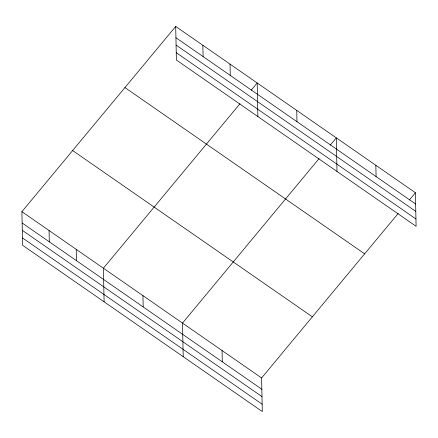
<?xml version="1.0" encoding="UTF-8"?>
<svg xmlns="http://www.w3.org/2000/svg" width="438" height="438" viewBox="0 0 438 438"><rect width="100%" height="100%" fill="white"/><g stroke="black" fill="none" stroke-linecap="round" stroke-linejoin="round"><path stroke-width="0.66" d="M398.191 213.443L261.601 377.961L262.307 411.561L22.606 245.28L21.9 211.68L175.693 26.439L415.394 192.72L416.1 226.32L176.399 60.039L175.693 26.439M239.991 103.697L103.401 268.215L104.102 301.815M251.171 90.228L257.194 82.974L257.894 116.574M319.088 158.572L182.498 323.091L183.204 356.685M330.274 145.104L336.296 137.85L336.997 171.45M409.377 199.974L415.394 192.72M175.934 37.734L415.635 204.015M176.087 45.092L415.788 211.379M176.246 52.68L415.947 218.962M124.945 87.567L364.646 253.848M72.653 150.552L312.354 316.833M21.9 211.68L261.601 377.961M22.135 222.975L261.836 389.256M22.289 230.333L261.99 396.614M22.447 237.916L262.148 404.197M375.848 165.285L376.083 176.58M296.745 110.414L296.98 121.709M230.027 64.129L230.262 75.424M222.05 350.526L222.285 361.821M202.86 45.284L203.095 56.579M142.947 295.65L143.188 306.945M76.234 249.37L76.469 260.665M49.067 230.525L49.302 241.82"/></g></svg>
